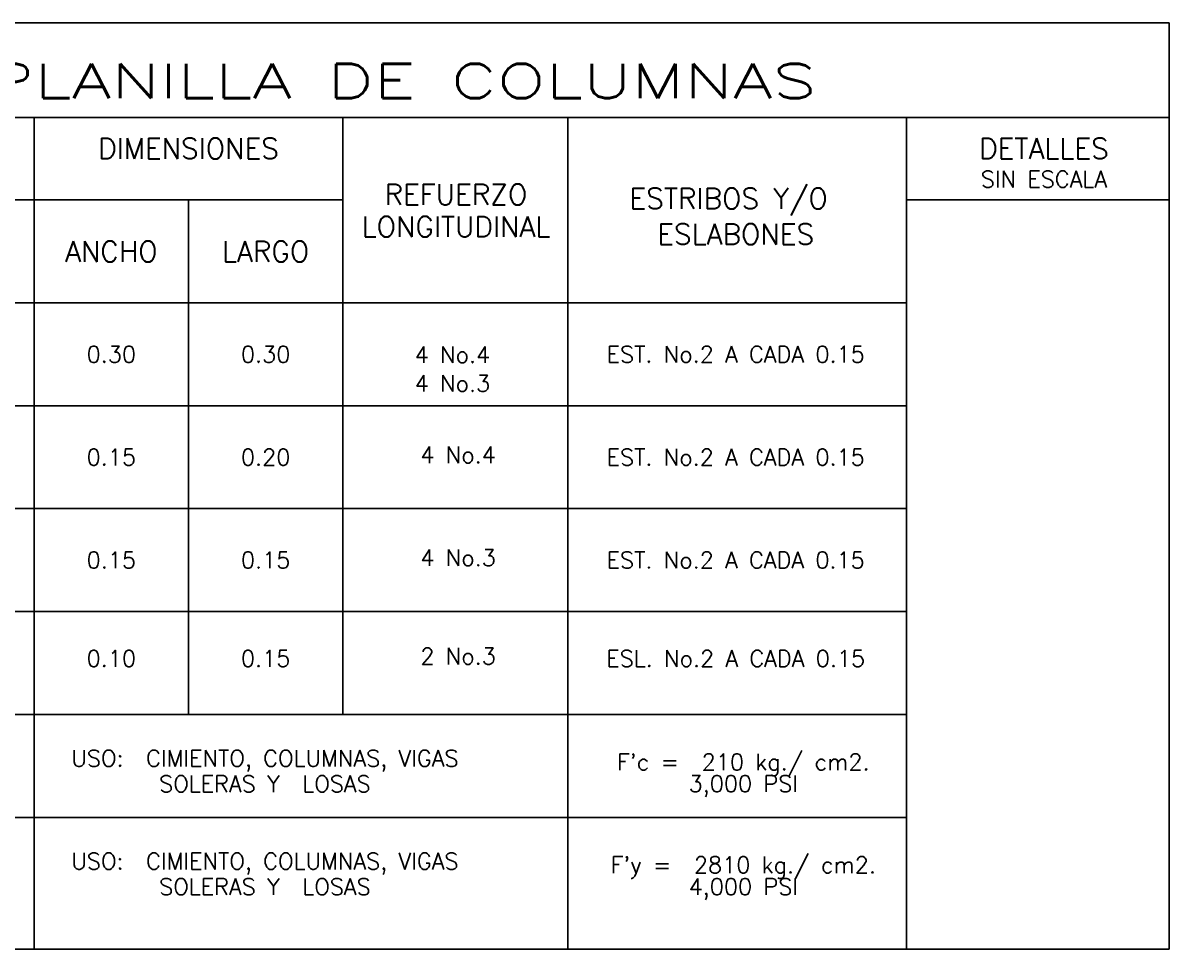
# Model space of a CAD drawing. Header units: inches. Extents: x -370 to 18, y -197 to 199.
# Drawn here: x -224.19 to -210.26, y 24.15 to 35.4 of the extents above; entities that cross this region are included whole.
import ezdxf
from ezdxf.enums import TextEntityAlignment as Align

# ---------------------------------------------------------------- set-up
doc = ezdxf.new("R2010")
doc.units = ezdxf.units.IN
doc.header["$MEASUREMENT"] = 0
for name, color, linetype in [('TEXT0002', 2, 'Continuous'), ('TEXT0003', 3, 'Continuous'), ('TEXT0006', 6, 'Continuous'), ('ZFOR0001', 1, 'Continuous'), ('ZFOR002T', 2, 'Continuous')]:
    doc.layers.add(name, color=color, linetype=linetype)
doc.styles.add('ROMANS', font='romans.shx', dxfattribs={"width": 1.35})

msp = doc.modelspace()

# ---------------------------------------------------------------- linework, layer by layer
at = {"layer": 'ZFOR0001'}
for p, q in [((-227.38175, 34.24875), (-210.26103, 34.24875)), ((-224.04925, 34.24875), (-224.04925, 24.15128)), ((-220.30019, 34.24875), (-220.30019, 27.00056)), ((-217.56754, 34.24875), (-217.56754, 24.15128)), ((-213.4519, 34.24875), (-213.4519, 24.15128)), ((-227.38175, 33.249), (-220.30019, 33.249)), ((-222.17472, 33.249), (-222.17472, 27.00056)), ((-213.4519, 33.249), (-210.26103, 33.249)), ((-227.38175, 31.99931), (-213.4519, 31.99931)), ((-227.38175, 30.74963), (-213.4519, 30.74963)), ((-227.38175, 29.49994), (-213.4519, 29.49994)), ((-227.38175, 28.25025), (-213.4519, 28.25025)), ((-227.38175, 27.00056), (-213.4519, 27.00056)), ((-227.38175, 25.75088), (-213.4519, 25.75088))]:
    msp.add_line(p, q, dxfattribs=at)
at = {"layer": 'ZFOR002T'}
msp.add_lwpolyline([(-227.38175, 24.15128), (-210.26103, 24.15128), (-210.26103, 35.39846), (-227.38175, 35.39846), (-227.38175, 24.15128)], dxfattribs=at)

# ---------------------------------------------------------------- texts
at = {"layer": 'TEXT0002', "style": 'ROMANS'}
for s, p in [('0.30', (-223.11199, 31.37447)), ('0.30', (-221.23746, 31.37447)), ('EST. No.2 A CADA 0.15', (-215.52638, 31.37447)), ('4 No.4 ', (-218.89887, 31.36993)), ('4 No.3 ', (-218.89887, 31.0207)), ('0.15', (-223.11199, 30.12478)), ('0.20', (-221.23746, 30.12478)), ('4 No.4', (-218.89887, 30.15312)), ('EST. No.2 A CADA 0.15', (-215.52638, 30.12478)), ('0.15', (-223.11199, 28.87509)), ('0.15', (-221.23746, 28.87509)), ('4 No.3', (-218.89887, 28.90343)), ('EST. No.2 A CADA 0.15', (-215.52638, 28.87509)), ('0.10', (-223.11199, 27.68034)), ('0.15', (-221.23746, 27.68034)), ('2 No.3', (-218.89887, 27.70867)), ('ESL. No.2 A CADA 0.15', (-215.52638, 27.68034)), ('USO:  CIMIENTO, COLUMNAS, VIGAS', (-221.24579, 26.43824)), ("F'c =  210 kg./ cm2.", (-215.43403, 26.40915)), ('SOLERAS Y  LOSAS', (-221.24579, 26.15831)), ('3,000 PSI', (-215.43403, 26.12922)), ('USO:  CIMIENTO, COLUMNAS, VIGAS', (-221.24579, 25.18855)), ("F'y =  2810 kg./ cm2.", (-215.43403, 25.15946)), ('SOLERAS Y  LOSAS', (-221.24579, 24.90862)), ('4,000 PSI', (-215.43403, 24.87953))]:
    msp.add_text(s, height=0.19995, dxfattribs=at).set_placement(p, align=Align.MIDDLE)
at = {"layer": 'TEXT0003', "style": 'ROMANS'}
for s, height, p in [('DIMENSIONES', 0.2499375, (-222.17472, 33.87384)), ('DETALLES', 0.249938, (-211.78149, 33.87384)), ('SIN ESCALA', 0.19995, (-211.78149, 33.5006)), ('REFUERZO', 0.249938, (-218.92553, 33.31565)), ('ESTRIBOS Y/O ', 0.2499375, (-215.52638, 33.249)), ('LONGITUDINAL', 0.2499375, (-218.92553, 32.92408)), ('ESLABONES', 0.249938, (-215.52638, 32.83244)), ('ANCHO', 0.249938, (-223.11199, 32.62416)), ('LARGO', 0.249938, (-221.23746, 32.62416))]:
    msp.add_text(s, height=height, dxfattribs=at).set_placement(p, align=Align.MIDDLE)
at = {"layer": 'TEXT0006', "style": 'ROMANS', "width": 1.5}
msp.add_text('PLANILLA DE COLUMNAS', height=0.4165625, dxfattribs=at).set_placement((-219.57746, 34.69259), align=Align.MIDDLE)

doc.saveas('drawing.dxf')
